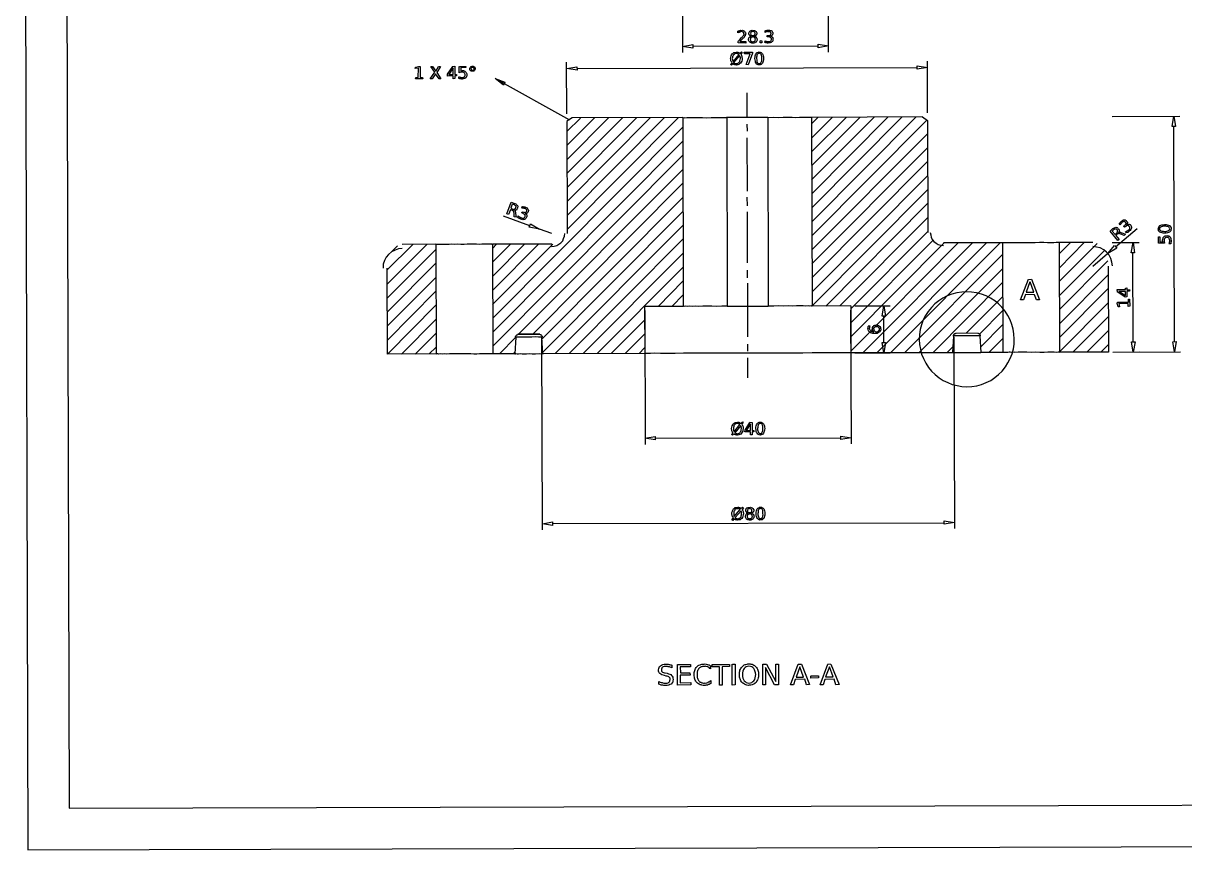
# Model space of a CAD drawing. Header units: millimetres. Extents: x -1 to 561, y -1 to 421.
# Drawn here: x -0.6 to 281.3, y -0.8 to 199.8 of the extents above; entities that cross this region are included whole.
import ezdxf

# ---------------------------------------------------------------- set-up
doc = ezdxf.new("R2010")
doc.units = ezdxf.units.MM

msp = doc.modelspace()

# ---------------------------------------------------------------- linework, layer by layer
for points in [[(0.59, -0.8), (560.56, 0.75), (559.4, 420.78), (-0.55, 419.26)], [(10.56, 9.27), (550.54, 10.73), (549.41, 410.71), (9.43, 409.22)], [(161.93, 193.75), (159.41, 194.14), (161.93, 194.59)], [(192.28, 194.7), (194.81, 194.28), (192.3, 193.82)], [(133.82, 188.42), (131.3, 188.76), (133.79, 189.2)], [(216.29, 189.47), (218.83, 189.01), (216.29, 188.64)], [(115.93, 184.74), (113.92, 186.35), (116.31, 185.45)], [(278.18, 174.72), (278.56, 177.21), (279.04, 174.69)], [(122.48, 151.07), (124.73, 149.83), (122.18, 150.27)], [(268.27, 144.08), (268.7, 146.58), (269.08, 144.09)], [(264.75, 145.2), (262.55, 143.86), (264.2, 145.83)], [(239.86, 123.1), (239.82, 124.36), (239.61, 125.5), (239.28, 126.65), (238.89, 127.82), (238.3, 128.86), (237.68, 129.87), (236.88, 130.85), (236.04, 131.68), (235.13, 132.39), (234.09, 133.05), (233.04, 133.62), (231.92, 134.03), (230.74, 134.35), (229.53, 134.54), (228.32, 134.58), (227.14, 134.54), (225.94, 134.34), (224.77, 134.05), (223.63, 133.62), (222.59, 133.07), (221.58, 132.38), (220.65, 131.64), (219.79, 130.76), (219.03, 129.81), (218.36, 128.81), (217.82, 127.77), (217.39, 126.59), (217.07, 125.44), (216.88, 124.26), (216.84, 123.06), (216.92, 121.82), (217.12, 120.68), (217.4, 119.49), (217.85, 118.4), (218.41, 117.32), (219.09, 116.26), (219.81, 115.34), (220.7, 114.49), (221.64, 113.76), (222.61, 113.1), (223.74, 112.56), (224.8, 112.12), (226.02, 111.84), (227.19, 111.6), (228.41, 111.56), (229.6, 111.61), (230.83, 111.79), (231.97, 112.14), (233.07, 112.6), (234.19, 113.11), (235.18, 113.78), (236.1, 114.53), (236.96, 115.37), (237.72, 116.37), (238.34, 117.38), (238.92, 118.45), (239.37, 119.56), (239.66, 120.74), (239.83, 121.92), (239.9, 123.14)], [(207.81, 128.68), (208.21, 131.2), (208.63, 128.69)], [(208.64, 122.32), (208.23, 119.81), (207.85, 122.33)], [(269.18, 122.47), (268.74, 119.94), (268.34, 122.49)], [(279.16, 122.51), (278.74, 120.03), (278.36, 122.48)], [(152.8, 98.64), (150.29, 99.07), (152.79, 99.48)], [(197.79, 99.6), (200.3, 99.16), (197.79, 98.76)], [(222.88, 79.01), (225.37, 78.6), (222.87, 78.19)], [(127.87, 77.9), (125.39, 78.31), (127.88, 78.74)]]:
    msp.add_lwpolyline(points, close=True)
for points in [[(159.16, 293.2), (159.39, 192.68)], [(194.54, 293.29), (194.77, 192.75)], [(173.33, 195.37), (174.77, 195.33), (174.73, 194.97), (172.87, 194.98), (172.87, 195.35), (172.96, 195.49), (173.13, 195.64), (173.3, 195.78), (173.44, 195.99), (173.66, 196.2), (173.79, 196.29), (173.88, 196.46), (173.99, 196.49), (174.03, 196.62), (174.14, 196.71), (174.16, 196.78), (174.26, 196.85), (174.29, 196.94), (174.33, 197), (174.33, 197.09), (174.29, 197.18), (174.27, 197.26), (174.28, 197.41), (174.21, 197.5), (174.13, 197.59), (174.03, 197.61), (173.95, 197.69), (173.84, 197.74), (173.71, 197.74), (173.58, 197.74), (173.48, 197.67), (173.43, 197.69), (173.27, 197.63), (173.21, 197.64), (173.11, 197.56), (172.96, 197.53), (172.83, 197.44), (172.83, 197.88), (172.99, 197.92), (173.06, 197.95), (173.19, 197.96), (173.34, 197.98), (173.4, 198.04), (173.49, 198.06), (173.64, 198.03), (173.72, 198.04), (173.95, 198.07), (174.14, 198.01), (174.29, 197.96), (174.43, 197.84), (174.54, 197.69), (174.64, 197.53), (174.72, 197.4), (174.7, 197.22), (174.71, 197.09), (174.69, 197.02), (174.68, 196.96), (174.62, 196.87), (174.64, 196.76), (174.55, 196.68), (174.45, 196.58), (174.43, 196.49), (174.36, 196.4), (174.32, 196.36), (174.24, 196.26), (174.09, 196.13), (173.96, 195.98), (173.78, 195.81), (173.56, 195.56), (173.31, 195.33)], [(176.04, 196.61), (175.94, 196.67), (175.79, 196.7), (175.7, 196.8), (175.66, 196.88), (175.55, 196.95), (175.57, 197.06), (175.49, 197.14), (175.52, 197.29), (175.49, 197.44), (175.58, 197.6), (175.64, 197.72), (175.76, 197.84), (175.88, 197.94), (176.04, 198.02), (176.26, 198.09), (176.44, 198.03), (176.7, 198.03), (176.84, 198.01), (177, 197.95), (177.12, 197.88), (177.26, 197.77), (177.35, 197.58), (177.42, 197.47), (177.44, 197.32), (177.41, 197.2), (177.38, 197.06), (177.34, 196.96), (177.26, 196.86), (177.22, 196.77), (177.1, 196.71), (176.96, 196.69), (176.84, 196.62), (177, 196.57), (177.16, 196.49), (177.26, 196.44), (177.3, 196.31), (177.36, 196.26), (177.46, 196.11), (177.46, 196.01), (177.47, 195.86), (177.47, 195.64), (177.43, 195.5), (177.34, 195.33), (177.23, 195.18), (177.06, 195.1), (176.93, 195.04), (176.72, 194.97), (176.44, 194.95), (176.24, 194.97), (176.04, 195.03), (175.87, 195.1), (175.73, 195.18), (175.58, 195.34), (175.48, 195.47), (175.42, 195.65), (175.43, 195.83), (175.43, 196.01), (175.49, 196.15), (175.51, 196.24), (175.58, 196.32), (175.72, 196.45), (175.81, 196.53), (175.9, 196.58), (176.03, 196.61)], [(175.93, 197.23), (175.88, 197.17), (175.97, 197.01), (175.99, 196.93), (176.06, 196.87), (176.15, 196.8), (176.24, 196.78), (176.34, 196.74), (176.48, 196.77), (176.58, 196.76), (176.7, 196.76), (176.75, 196.83), (176.89, 196.92), (176.96, 196.96), (176.95, 197.02), (177.02, 197.15), (177.03, 197.26), (176.99, 197.38), (176.97, 197.49), (176.93, 197.56), (176.86, 197.6), (176.76, 197.69), (176.68, 197.73), (176.61, 197.75), (176.48, 197.73), (176.32, 197.75), (176.21, 197.71), (176.12, 197.65), (176.01, 197.61), (175.99, 197.51), (175.95, 197.49), (175.93, 197.35), (175.91, 197.28)], [(180.74, 196.62), (180.9, 196.61), (181.01, 196.56), (181.13, 196.44), (181.18, 196.42), (181.29, 196.29), (181.33, 196.14), (181.37, 196.06), (181.33, 195.87), (181.33, 195.69), (181.32, 195.52), (181.22, 195.32), (181.08, 195.23), (180.9, 195.09), (180.69, 195.02), (180.48, 195.01), (180.18, 194.95), (180.08, 194.97), (180.01, 194.96), (179.89, 195.02), (179.83, 195.01), (179.74, 195.02), (179.61, 195.02), (179.47, 195.1), (179.4, 195.1), (179.42, 195.54), (179.51, 195.43), (179.57, 195.45), (179.67, 195.38), (179.78, 195.37), (179.89, 195.32), (179.95, 195.3), (180.07, 195.3), (180.18, 195.33), (180.39, 195.3), (180.53, 195.36), (180.64, 195.36), (180.77, 195.43), (180.84, 195.54), (180.91, 195.67), (180.96, 195.73), (180.96, 195.92), (180.97, 196.03), (180.92, 196.16), (180.89, 196.26), (180.77, 196.28), (180.67, 196.37), (180.57, 196.4), (180.39, 196.44), (180.25, 196.45), (179.92, 196.46), (179.93, 196.8), (180.25, 196.8), (180.42, 196.77), (180.56, 196.8), (180.65, 196.84), (180.75, 196.88), (180.78, 196.98), (180.82, 197.07), (180.85, 197.18), (180.9, 197.26), (180.9, 197.35), (180.82, 197.44), (180.8, 197.55), (180.76, 197.59), (180.65, 197.67), (180.55, 197.74), (180.39, 197.72), (180.24, 197.71), (180.2, 197.75), (180.08, 197.73), (180.02, 197.69), (179.9, 197.73), (179.81, 197.68), (179.67, 197.68), (179.58, 197.65), (179.49, 197.56), (179.49, 197.93), (179.59, 197.97), (179.68, 198.01), (179.78, 198.01), (179.92, 198.07), (180.01, 198.08), (180.12, 198.05), (180.22, 198.08), (180.28, 198.06), (180.53, 198.08), (180.69, 198), (180.88, 197.98), (181.03, 197.89), (181.12, 197.75), (181.19, 197.59), (181.31, 197.49), (181.28, 197.3), (181.31, 197.18), (181.25, 197.05), (181.19, 196.99), (181.14, 196.91), (181.05, 196.8), (180.97, 196.75), (180.88, 196.67), (180.74, 196.65)], [(176.43, 196.42), (176.34, 196.46), (176.18, 196.39), (176.08, 196.33), (176, 196.31), (175.93, 196.2), (175.9, 196.13), (175.86, 196.01), (175.82, 195.86), (175.86, 195.73), (175.87, 195.64), (175.91, 195.52), (176, 195.44), (176.13, 195.34), (176.2, 195.32), (176.32, 195.27), (176.47, 195.28), (176.58, 195.32), (176.7, 195.29), (176.81, 195.35), (176.92, 195.43), (177, 195.52), (177.04, 195.63), (177.06, 195.74), (177.12, 195.89), (177.04, 196.02), (177.06, 196.07), (177.01, 196.21), (176.89, 196.27), (176.83, 196.38), (176.75, 196.4), (176.59, 196.45), (176.45, 196.41)], [(178.22, 195.55), (178.65, 195.51), (178.65, 195.03), (178.2, 194.99), (178.24, 195.54)], [(161.89, 194.19), (192.27, 194.29)], [(171.42, 190.13), (171.36, 190.26), (171.26, 190.37), (171.2, 190.51), (171.13, 190.61), (171.12, 190.76), (171.09, 190.88), (171.1, 191.02), (171.07, 191.2), (171.13, 191.54), (171.17, 191.86), (171.29, 192.07), (171.44, 192.32), (171.66, 192.52), (171.87, 192.64), (172.13, 192.7), (172.45, 192.76), (172.56, 192.74), (172.74, 192.72), (172.81, 192.73), (172.93, 192.68), (173.07, 192.64), (173.18, 192.56), (173.24, 192.55), (173.31, 192.45), (173.67, 192.83), (173.84, 192.69), (173.51, 192.24), (173.64, 192.15), (173.7, 192.04), (173.74, 191.9), (173.81, 191.8), (173.78, 191.65), (173.81, 191.53), (173.88, 191.33), (173.89, 191.18), (173.83, 190.86), (173.75, 190.54), (173.62, 190.29), (173.45, 190.07), (173.26, 189.9), (173.07, 189.78), (172.8, 189.66), (172.49, 189.63), (172.35, 189.68), (172.24, 189.67), (172.07, 189.66), (171.98, 189.75), (171.88, 189.76), (171.77, 189.8), (171.68, 189.89), (171.58, 189.93), (171.28, 189.56), (171.05, 189.75), (171.43, 190.13)], [(173.12, 192.15), (173.07, 192.21), (172.97, 192.26), (172.86, 192.34), (172.82, 192.38), (172.76, 192.37), (172.63, 192.43), (172.59, 192.41), (172.46, 192.45), (172.27, 192.39), (172.07, 192.33), (171.9, 192.21), (171.75, 192.09), (171.66, 191.89), (171.56, 191.71), (171.51, 191.47), (171.48, 191.22), (171.51, 191.05), (171.55, 190.97), (171.52, 190.89), (171.56, 190.77), (171.57, 190.66), (171.59, 190.62), (171.66, 190.51), (171.66, 190.43), (173.12, 192.16)], [(173.23, 191.92), (171.8, 190.21), (171.87, 190.15), (171.94, 190.15), (172.02, 190.07), (172.09, 190.04), (172.2, 189.99), (172.26, 190.02), (172.39, 189.97), (172.49, 189.98), (172.71, 190.02), (172.85, 190.08), (173.01, 190.18), (173.14, 190.33), (173.3, 190.47), (173.34, 190.71), (173.39, 190.91), (173.45, 191.24), (173.45, 191.29), (173.43, 191.42), (173.38, 191.5), (173.37, 191.59), (173.37, 191.72), (173.34, 191.79), (173.31, 191.89), (173.24, 191.96)], [(174.39, 192.74), (176.34, 192.73), (176.36, 192.51), (175.29, 189.7), (174.88, 189.72), (175.84, 192.35), (174.44, 192.34), (174.39, 192.73)], [(178.03, 192.79), (178.22, 192.77), (178.48, 192.69), (178.63, 192.53), (178.79, 192.37), (178.92, 192.16), (178.95, 191.89), (179.07, 191.59), (179.03, 191.24), (179.06, 190.85), (178.99, 190.58), (178.91, 190.29), (178.77, 190.06), (178.64, 189.92), (178.44, 189.78), (178.23, 189.7), (178.02, 189.67), (177.79, 189.69), (177.57, 189.73), (177.38, 189.87), (177.25, 190.08), (177.13, 190.3), (177.07, 190.57), (177.01, 190.88), (176.97, 191.18), (177, 191.58), (177.02, 191.86), (177.14, 192.12), (177.26, 192.34), (177.35, 192.55), (177.53, 192.64), (177.8, 192.75), (177.99, 192.8)], [(178.01, 192.47), (177.86, 192.46), (177.77, 192.4), (177.61, 192.25), (177.51, 192.13), (177.44, 191.99), (177.41, 191.78), (177.38, 191.51), (177.38, 191.23), (177.41, 190.91), (177.43, 190.65), (177.46, 190.49), (177.54, 190.28), (177.66, 190.12), (177.71, 190.06), (177.89, 189.98), (178.01, 189.96), (178.15, 189.97), (178.3, 190.03), (178.37, 190.15), (178.47, 190.31), (178.58, 190.46), (178.63, 190.65), (178.64, 190.96), (178.61, 191.19), (178.66, 191.53), (178.61, 191.73), (178.53, 191.96), (178.52, 192.12), (178.38, 192.27), (178.3, 192.36), (178.14, 192.45), (178.04, 192.47)], [(94.68, 186.61), (95.29, 186.6), (95.31, 188.89), (94.56, 188.78), (94.59, 189.09), (95.32, 189.27), (95.72, 189.25), (95.72, 186.62), (96.35, 186.61), (96.37, 186.29), (94.64, 186.27), (94.68, 186.63)], [(98.31, 189.3), (98.78, 189.24), (99.51, 188.16), (100.21, 189.25), (100.69, 189.26), (99.76, 187.82), (100.76, 186.28), (100.33, 186.25), (99.44, 187.52), (98.65, 186.26), (98.16, 186.27), (99.28, 187.88), (98.34, 189.3)], [(103.61, 189.26), (104.14, 189.32), (104.16, 187.33), (104.55, 187.35), (104.56, 187.02), (104.15, 186.99), (104.15, 186.32), (103.76, 186.26), (103.78, 187), (102.39, 186.96), (102.39, 187.4), (103.66, 189.28)], [(103.76, 188.92), (102.72, 187.31), (103.78, 187.3), (103.77, 188.91)], [(105.26, 189.27), (106.84, 189.28), (106.84, 188.99), (105.59, 188.94), (105.62, 188.22), (105.69, 188.26), (105.72, 188.23), (105.74, 188.25), (105.82, 188.29), (105.84, 188.24), (105.86, 188.26), (105.94, 188.26), (106, 188.31), (106.24, 188.27), (106.42, 188.2), (106.6, 188.16), (106.75, 188), (106.88, 187.83), (106.96, 187.69), (107.07, 187.49), (107.04, 187.25), (107.05, 187.04), (107.02, 186.85), (106.87, 186.64), (106.79, 186.49), (106.61, 186.38), (106.38, 186.34), (106.17, 186.29), (105.91, 186.2), (105.84, 186.22), (105.76, 186.24), (105.66, 186.26), (105.52, 186.25), (105.43, 186.27), (105.37, 186.29), (105.24, 186.33), (105.09, 186.37), (105.11, 186.78), (105.25, 186.74), (105.34, 186.66), (105.42, 186.67), (105.53, 186.65), (105.61, 186.62), (105.73, 186.62), (105.8, 186.59), (105.89, 186.58), (106.06, 186.59), (106.22, 186.63), (106.34, 186.7), (106.44, 186.78), (106.58, 186.83), (106.59, 186.96), (106.66, 187.12), (106.66, 187.24), (106.65, 187.43), (106.6, 187.51), (106.53, 187.68), (106.45, 187.78), (106.33, 187.84), (106.19, 187.87), (106.06, 187.91), (105.94, 187.91), (105.83, 187.94), (105.77, 187.95), (105.66, 187.92), (105.61, 187.91), (105.5, 187.89), (105.39, 187.83), (105.33, 187.82), (105.25, 187.77), (105.24, 189.28)], [(108.45, 189.34), (108.52, 189.35), (108.59, 189.31), (108.63, 189.32), (108.69, 189.31), (108.75, 189.29), (108.82, 189.22), (108.83, 189.18), (108.91, 189.19), (108.97, 189.13), (108.99, 189.1), (109, 189.03), (109.03, 188.94), (109.09, 188.88), (109.08, 188.86), (109.09, 188.76), (109.07, 188.7), (109.06, 188.6), (109.05, 188.44), (108.96, 188.34), (108.89, 188.27), (108.8, 188.16), (108.72, 188.15), (108.6, 188.12), (108.48, 188.11), (108.3, 188.11), (108.22, 188.13), (108.08, 188.2), (107.98, 188.23), (107.9, 188.33), (107.83, 188.46), (107.82, 188.6), (107.83, 188.73), (107.82, 188.87), (107.84, 188.96), (107.93, 189.08), (108, 189.2), (108.07, 189.25), (108.21, 189.31), (108.35, 189.35), (108.46, 189.39)], [(108.44, 189.06), (108.39, 189.06), (108.31, 189.1), (108.25, 189.04), (108.18, 189.01), (108.15, 188.89), (108.1, 188.89), (108.05, 188.79), (108.09, 188.74), (108.09, 188.67), (108.09, 188.54), (108.15, 188.49), (108.19, 188.43), (108.23, 188.37), (108.32, 188.36), (108.39, 188.36), (108.42, 188.31), (108.52, 188.32), (108.6, 188.39), (108.69, 188.39), (108.69, 188.42), (108.78, 188.48), (108.81, 188.59), (108.81, 188.64), (108.82, 188.71), (108.84, 188.82), (108.78, 188.89), (108.78, 188.93), (108.7, 188.99), (108.7, 189.03), (108.57, 189.03), (108.56, 189.07), (108.44, 189.11)], [(131.35, 177.81), (131.29, 190.29)], [(133.8, 188.82), (216.28, 189.02)], [(218.82, 178.05), (218.82, 190.53)], [(113.96, 186.32), (131.95, 176.37)], [(175.12, 177), (175.09, 182.89)], [(132.62, 176.83), (131.32, 175.97)], [(131.33, 170.11), (138.05, 176.84)], [(131.33, 175.94), (131.44, 148.71)], [(131.35, 173.47), (134.67, 176.77)], [(131.36, 163.28), (144.82, 176.84)], [(131.38, 166.72), (141.44, 176.84)], [(131.38, 149.7), (158.37, 176.83)], [(131.39, 153.1), (155.02, 176.87)], [(131.4, 156.52), (151.6, 176.86)], [(131.41, 159.93), (148.2, 176.85)], [(159.45, 176.87), (132.61, 176.79)], [(159.46, 176.84), (159.59, 131.03)], [(159.47, 176.87), (159.56, 176.84), (159.71, 176.86), (159.99, 176.84), (160.46, 176.87), (161, 176.87), (161.62, 176.89), (162.38, 176.9), (163.27, 176.88), (164.21, 176.89), (165.26, 176.85), (166.38, 176.9), (167.57, 176.89), (168.82, 176.86), (170.12, 176.91)], [(180.1, 176.9), (170.06, 176.91)], [(170.11, 176.9), (170.25, 131.1)], [(175.13, 173.55), (175.07, 175.3)], [(180.1, 176.91), (181.4, 176.94), (182.65, 176.92), (183.83, 176.96), (184.95, 176.96), (185.96, 176.94), (186.93, 176.93), (187.8, 176.94), (188.58, 176.96), (189.22, 176.97), (189.77, 176.95), (190.13, 176.94), (190.49, 176.99), (190.64, 176.95), (190.7, 176.96)], [(180.11, 176.89), (180.19, 131.12)], [(190.69, 176.93), (190.85, 131.17)], [(190.71, 175.32), (192.31, 176.94)], [(190.72, 165.16), (202.51, 176.98)], [(190.72, 168.56), (199.15, 176.98)], [(190.73, 161.75), (205.9, 176.99)], [(217.61, 177.05), (190.74, 176.92)], [(190.76, 171.96), (195.75, 176.99)], [(190.77, 148.2), (218.7, 176.24)], [(190.79, 155), (212.69, 177.02)], [(190.79, 158.38), (209.31, 177.02)], [(190.8, 151.57), (216.07, 177.04)], [(217.6, 177.02), (218.84, 176.16)], [(218.87, 176.16), (218.91, 148.95)], [(263.62, 177.16), (280.07, 177.23)], [(113.38, 128.2), (159.51, 174.54)], [(175.13, 158.99), (175.08, 171.98)], [(190.8, 144.8), (218.86, 172.96)], [(278.73, 122.48), (278.6, 174.66)], [(113.36, 124.77), (159.48, 171.18)], [(190.8, 141.37), (218.88, 169.6)], [(113.38, 121.41), (159.49, 167.76)], [(119.64, 124.28), (159.52, 164.35)], [(190.8, 137.98), (218.84, 166.19)], [(123.09, 124.31), (159.49, 160.97)], [(190.85, 134.58), (218.88, 162.8)], [(190.82, 131.19), (218.89, 159.43)], [(118.64, 154.37), (118.72, 154.3), (118.71, 154.21), (118.79, 154.18), (118.8, 154.05), (118.86, 153.94), (118.84, 153.87), (118.86, 153.77), (118.88, 153.61), (119.05, 152.68), (118.58, 152.82), (118.52, 153.74), (118.47, 153.86), (118.44, 154.02), (118.4, 154.07), (118.39, 154.21), (118.31, 154.26), (118.21, 154.33), (118.16, 154.36), (118.01, 154.4), (117.64, 154.52), (117.19, 153.36), (116.8, 153.52), (117.85, 156.32), (118.73, 156), (118.94, 155.92), (119.09, 155.77), (119.22, 155.66), (119.37, 155.52), (119.45, 155.4), (119.42, 155.25), (119.39, 155.03), (119.38, 154.88), (119.3, 154.74), (119.23, 154.63), (119.21, 154.54), (119.08, 154.42), (118.98, 154.42), (118.85, 154.34), (118.74, 154.31), (118.64, 154.37)], [(118.08, 155.86), (117.76, 154.86), (118.24, 154.68), (118.33, 154.68), (118.47, 154.6), (118.61, 154.63), (118.66, 154.65), (118.8, 154.69), (118.82, 154.78), (118.92, 154.9), (118.99, 155.01), (118.99, 155.1), (119.02, 155.21), (119.01, 155.31), (118.94, 155.42), (118.87, 155.48), (118.8, 155.57), (118.72, 155.61), (118.62, 155.68), (118.11, 155.85)], [(121.22, 153.6), (121.36, 153.55), (121.44, 153.42), (121.56, 153.37), (121.6, 153.25), (121.59, 153.12), (121.64, 152.97), (121.62, 152.82), (121.54, 152.73), (121.5, 152.52), (121.4, 152.38), (121.25, 152.25), (121.08, 152.16), (120.89, 152.12), (120.66, 152.08), (120.4, 152.14), (120.18, 152.25), (120.06, 152.27), (120.01, 152.28), (119.86, 152.37), (119.79, 152.38), (119.75, 152.45), (119.6, 152.49), (119.54, 152.54), (119.46, 152.65), (119.56, 153.01), (119.64, 152.97), (119.7, 152.88), (119.78, 152.83), (119.85, 152.76), (119.98, 152.67), (120.09, 152.63), (120.17, 152.62), (120.3, 152.53), (120.41, 152.5), (120.61, 152.45), (120.71, 152.45), (120.84, 152.5), (120.97, 152.52), (121.06, 152.63), (121.13, 152.69), (121.2, 152.84), (121.21, 152.93), (121.22, 153.08), (121.24, 153.17), (121.19, 153.3), (121.08, 153.38), (120.97, 153.45), (120.84, 153.55), (120.74, 153.59), (120.42, 153.73), (120.5, 154.02), (120.86, 153.91), (120.98, 153.9), (121.13, 153.86), (121.21, 153.86), (121.33, 153.87), (121.44, 153.93), (121.48, 153.99), (121.58, 154.07), (121.63, 154.13), (121.64, 154.27), (121.65, 154.38), (121.6, 154.46), (121.54, 154.55), (121.47, 154.59), (121.39, 154.7), (121.31, 154.75), (121.15, 154.81), (121.07, 154.83), (120.97, 154.84), (120.91, 154.91), (120.82, 154.9), (120.69, 154.92), (120.61, 154.94), (120.5, 154.96), (120.41, 154.93), (120.5, 155.28), (120.63, 155.24), (120.7, 155.28), (120.81, 155.25), (120.97, 155.25), (121.03, 155.21), (121.13, 155.21), (121.23, 155.13), (121.31, 155.14), (121.49, 155.05), (121.68, 154.94), (121.81, 154.79), (121.9, 154.67), (121.97, 154.5), (122.01, 154.41), (122.05, 154.23), (121.99, 154.05), (121.96, 153.97), (121.86, 153.83), (121.8, 153.77), (121.74, 153.68), (121.64, 153.66), (121.52, 153.61), (121.37, 153.63), (121.25, 153.62)], [(125.32, 123.2), (159.52, 157.58)], [(175.15, 155.46), (175.11, 157.56)], [(194.18, 131.14), (218.87, 156.04)], [(122.37, 150.62), (115.96, 152.98)], [(125.51, 119.96), (159.52, 154.17)], [(175.18, 141.6), (175.16, 154.04)], [(197.54, 131.17), (218.92, 152.6)], [(127.68, 148.75), (124.73, 149.82)], [(128.49, 119.61), (159.54, 150.77)], [(265.2, 149.01), (265.31, 149.06), (265.35, 149.06), (265.47, 149.08), (265.51, 149.06), (265.66, 149.04), (265.74, 148.97), (265.83, 148.94), (265.96, 148.93), (266.84, 148.57), (266.52, 148.24), (265.74, 148.59), (265.52, 148.66), (265.42, 148.73), (265.3, 148.75), (265.2, 148.71), (265.16, 148.7), (265.02, 148.68), (264.96, 148.64), (264.85, 148.55), (264.56, 148.3), (265.34, 147.31), (265.05, 147.05), (263.13, 149.3), (263.79, 149.95), (263.97, 150.06), (264.18, 150.16), (264.37, 150.21), (264.56, 150.25), (264.68, 150.21), (264.84, 150.17), (264.98, 150.04), (265.13, 149.89), (265.25, 149.83), (265.29, 149.72), (265.33, 149.62), (265.32, 149.47), (265.36, 149.36), (265.3, 149.25), (265.28, 149.16), (265.22, 149.02)], [(263.66, 149.31), (264.34, 148.53), (264.69, 148.83), (264.83, 148.96), (264.91, 149.02), (264.9, 149.13), (264.95, 149.25), (264.93, 149.36), (264.96, 149.46), (264.91, 149.53), (264.85, 149.66), (264.73, 149.69), (264.62, 149.77), (264.52, 149.84), (264.47, 149.82), (264.33, 149.86), (264.21, 149.82), (264.14, 149.74), (264.05, 149.68), (263.65, 149.34)], [(264.48, 145.53), (269.67, 149.92)], [(267.11, 150.93), (267.27, 150.99), (267.4, 151.05), (267.52, 151.02), (267.65, 151), (267.79, 151.02), (267.91, 150.92), (267.99, 150.89), (268.13, 150.75), (268.22, 150.56), (268.32, 150.38), (268.29, 150.25), (268.3, 150.02), (268.25, 149.87), (268.14, 149.69), (268, 149.49), (267.8, 149.32), (267.71, 149.22), (267.63, 149.2), (267.6, 149.14), (267.51, 149.05), (267.41, 148.99), (267.31, 149), (267.18, 148.95), (267.08, 148.91), (266.87, 149.2), (266.93, 149.22), (267.04, 149.26), (267.15, 149.3), (267.19, 149.33), (267.31, 149.38), (267.4, 149.44), (267.5, 149.51), (267.54, 149.55), (267.72, 149.66), (267.82, 149.79), (267.91, 149.89), (267.94, 150.02), (267.95, 150.15), (267.91, 150.3), (267.87, 150.39), (267.81, 150.47), (267.7, 150.56), (267.63, 150.66), (267.52, 150.68), (267.4, 150.7), (267.23, 150.67), (267.14, 150.64), (267, 150.57), (266.92, 150.47), (266.59, 150.28), (266.38, 150.5), (266.68, 150.72), (266.79, 150.82), (266.87, 150.95), (266.91, 151.03), (267, 151.1), (267, 151.25), (266.93, 151.31), (266.9, 151.4), (266.88, 151.52), (266.76, 151.61), (266.7, 151.6), (266.6, 151.69), (266.48, 151.66), (266.42, 151.64), (266.31, 151.58), (266.21, 151.55), (266.05, 151.46), (265.97, 151.38), (265.96, 151.33), (265.89, 151.26), (265.81, 151.19), (265.78, 151.15), (265.67, 151.01), (265.65, 150.92), (265.58, 150.81), (265.36, 151.14), (265.41, 151.2), (265.49, 151.32), (265.56, 151.39), (265.62, 151.45), (265.65, 151.53), (265.74, 151.61), (265.81, 151.68), (265.9, 151.7), (266.05, 151.83), (266.21, 151.98), (266.38, 152.05), (266.57, 152.05), (266.77, 152.07), (266.9, 151.96), (267.02, 151.91), (267.15, 151.77), (267.19, 151.69), (267.28, 151.57), (267.33, 151.47), (267.34, 151.36), (267.3, 151.25), (267.29, 151.13), (267.22, 151.07), (267.18, 150.92)], [(274.84, 149.89), (274.85, 150.12), (274.94, 150.29), (275.03, 150.5), (275.2, 150.66), (275.42, 150.78), (275.69, 150.83), (276.02, 150.87), (276.36, 150.92), (276.72, 150.92), (277.01, 150.87), (277.27, 150.77), (277.51, 150.67), (277.73, 150.47), (277.85, 150.36), (277.92, 150.13), (277.93, 149.9), (277.9, 149.63), (277.85, 149.41), (277.69, 149.22), (277.52, 149.09), (277.34, 148.97), (277.06, 148.9), (276.75, 148.86), (276.36, 148.83), (276.03, 148.85), (275.73, 148.88), (275.42, 149), (275.23, 149.11), (275.06, 149.22), (274.9, 149.42), (274.86, 149.63), (274.8, 149.85)], [(275.11, 149.9), (275.14, 149.76), (275.23, 149.57), (275.32, 149.52), (275.44, 149.37), (275.65, 149.34), (275.83, 149.32), (276.07, 149.28), (276.38, 149.23), (276.68, 149.24), (276.92, 149.32), (277.11, 149.36), (277.27, 149.44), (277.41, 149.49), (277.54, 149.6), (277.56, 149.74), (277.6, 149.88), (277.58, 150.04), (277.5, 150.14), (277.4, 150.28), (277.31, 150.33), (277.1, 150.45), (276.92, 150.46), (276.67, 150.52), (276.38, 150.52), (276.05, 150.53), (275.83, 150.48), (275.63, 150.4), (275.44, 150.35), (275.29, 150.24), (275.19, 150.18), (275.15, 150.03), (275.15, 149.88)], [(127.65, 145.58), (128.26, 145.67), (128.91, 145.8), (129.42, 146.15), (129.91, 146.5), (130.33, 146.97), (130.55, 147.53), (130.75, 148.11), (130.84, 148.77)], [(131.93, 119.59), (159.58, 147.43)], [(200.21, 130.44), (218.89, 149.24)], [(200.26, 127.03), (220.17, 147.09)], [(219.49, 149.02), (219.61, 148.4), (219.75, 147.76), (220.05, 147.22), (220.41, 146.79), (220.9, 146.38), (221.44, 146.05), (222.05, 145.9), (222.68, 145.83)], [(250.83, 146.51), (250.74, 146.54), (250.49, 146.53), (250.06, 146.53), (249.48, 146.48), (248.81, 146.5), (247.98, 146.48), (247.04, 146.53), (246.03, 146.54), (244.98, 146.5), (243.91, 146.51), (242.85, 146.48), (241.79, 146.5), (240.78, 146.49), (239.91, 146.49)], [(250.78, 146.55), (250.85, 119.94)], [(258.92, 146.58), (250.8, 146.55)], [(250.83, 140.45), (256.84, 146.55)], [(263.65, 146.56), (270.16, 146.57)], [(274.91, 146.39), (274.85, 147.95), (275.21, 147.97), (275.24, 146.75), (275.94, 146.78), (275.97, 146.81), (275.93, 146.87), (275.9, 146.92), (275.91, 146.92), (275.88, 147), (275.87, 147.05), (275.86, 147.11), (275.88, 147.13), (275.9, 147.36), (275.97, 147.59), (276.05, 147.77), (276.14, 147.94), (276.31, 148.07), (276.47, 148.16), (276.71, 148.18), (276.91, 148.24), (277.17, 148.21), (277.37, 148.16), (277.48, 148.08), (277.68, 147.9), (277.78, 147.75), (277.89, 147.54), (277.88, 147.31), (277.92, 147.04), (277.95, 146.99), (277.92, 146.87), (277.93, 146.76), (277.87, 146.66), (277.88, 146.57), (277.89, 146.47), (277.83, 146.36), (277.84, 146.24), (277.4, 146.26), (277.44, 146.34), (277.51, 146.48), (277.52, 146.55), (277.55, 146.61), (277.55, 146.75), (277.59, 146.84), (277.59, 146.92), (277.6, 147.07), (277.57, 147.2), (277.55, 147.35), (277.46, 147.48), (277.39, 147.63), (277.27, 147.7), (277.22, 147.77), (277.07, 147.8), (276.89, 147.78), (276.74, 147.82), (276.64, 147.72), (276.48, 147.7), (276.39, 147.61), (276.33, 147.47), (276.28, 147.33), (276.22, 147.25), (276.22, 147.03), (276.25, 146.94), (276.22, 146.87), (276.22, 146.82), (276.26, 146.75), (276.27, 146.62), (276.33, 146.57), (276.35, 146.51), (276.35, 146.43), (274.87, 146.4)], [(91.4, 145.1), (90.49, 145.03), (89.65, 144.73), (88.8, 144.31), (88.09, 143.68), (87.49, 142.98), (87.1, 142.2), (86.77, 141.29), (86.75, 140.36)], [(87.68, 139.83), (93.96, 146.08)], [(87.69, 136.39), (97.34, 146.09)], [(87.72, 133.05), (99.57, 144.9)], [(88.67, 144.17), (90.25, 145.75)], [(99.57, 146.13), (91.4, 146.09)], [(106.42, 146.1), (105.65, 146.09), (104.92, 146.13), (104.16, 146.09), (103.44, 146.14), (102.75, 146.08), (102.14, 146.09), (101.57, 146.09), (101.05, 146.07), (100.58, 146.11), (100.26, 146.11), (99.97, 146.11), (99.75, 146.1), (99.56, 146.09), (99.54, 146.08)], [(99.56, 146.11), (99.64, 119.52)], [(113.32, 146.14), (113.25, 146.11), (113.15, 146.15), (112.94, 146.16), (112.6, 146.14), (112.26, 146.13), (111.79, 146.14), (111.32, 146.13), (110.74, 146.14), (110.06, 146.11), (109.4, 146.14), (108.66, 146.13), (107.94, 146.16), (107.17, 146.15), (106.4, 146.1)], [(113.27, 146.15), (113.36, 119.55)], [(127.68, 146.18), (113.3, 146.13)], [(113.3, 138.33), (121.08, 146.18)], [(113.31, 145.14), (114.27, 146.17)], [(113.31, 131.55), (127.9, 146.15)], [(113.32, 141.76), (117.69, 146.17)], [(113.36, 134.98), (124.46, 146.14)], [(135.29, 119.6), (159.53, 144)], [(200.23, 123.67), (222.9, 146.46)], [(200.28, 120.26), (226.28, 146.48)], [(203.15, 119.81), (229.72, 146.49)], [(206.57, 119.77), (233.09, 146.44)], [(209.96, 119.83), (236.47, 146.49)], [(237.05, 146.47), (222.69, 146.45)], [(237.04, 146.47), (237.11, 119.87)], [(239.9, 146.5), (239.5, 146.47), (239.16, 146.51), (238.85, 146.48), (238.56, 146.47), (238.3, 146.51), (238.03, 146.48), (237.77, 146.49), (237.62, 146.49), (237.4, 146.49), (237.29, 146.47), (237.18, 146.45), (237.13, 146.47), (237.06, 146.49), (237.05, 146.46)], [(250.79, 143.84), (253.48, 146.52)], [(250.8, 137.08), (259.97, 146.3)], [(250.82, 133.71), (261.76, 144.6)], [(263.68, 140.89), (263.59, 141.75), (263.32, 142.67), (262.89, 143.5), (262.3, 144.21), (261.58, 144.77), (260.73, 145.23), (259.84, 145.45), (258.91, 145.59)], [(258.94, 140.85), (262.54, 143.86)], [(268.75, 122.49), (268.65, 144.06)], [(87.71, 129.63), (99.54, 141.56)], [(213.35, 119.85), (237.06, 143.62)], [(250.86, 130.27), (262.58, 142.12)], [(87.69, 140.35), (87.78, 119.45)], [(87.75, 126.23), (99.61, 138.14)], [(138.69, 119.61), (159.58, 140.57)], [(175.18, 138.01), (175.16, 139.88)], [(216.75, 119.81), (237.09, 140.24)], [(250.88, 126.86), (262.71, 138.77)], [(262.66, 140.82), (262.77, 119.94)], [(153.48, 131.06), (159.57, 137.23)], [(175.26, 123.65), (175.22, 136.7)], [(220.18, 119.83), (237.06, 136.86)], [(243.34, 137.62), (244.08, 137.64), (246.02, 132.64), (245.29, 132.63), (244.81, 133.9), (242.58, 133.93), (242.13, 132.62), (241.43, 132.63), (243.32, 137.67)], [(243.7, 137.01), (242.77, 134.48), (244.62, 134.49), (243.71, 137)], [(250.88, 123.5), (262.68, 135.39)], [(264.92, 134.62), (264.88, 135.14), (266.84, 135.13), (266.86, 135.51), (267.22, 135.55), (267.23, 135.1), (267.92, 135.08), (267.88, 134.72), (267.21, 134.71), (267.23, 133.38), (266.83, 133.33), (264.89, 134.58)], [(87.78, 122.81), (99.58, 134.72)], [(156.86, 131.09), (159.55, 133.84)], [(228.29, 124.61), (237.1, 133.45)], [(267.54, 131.01), (267.54, 131.7), (265.28, 131.74), (265.42, 130.95), (265.06, 130.97), (264.89, 131.72), (264.9, 132.08), (267.58, 132.1), (267.57, 132.79), (267.88, 132.79), (267.89, 131.08), (267.55, 131.04)], [(265.25, 134.73), (266.85, 133.67), (266.86, 134.69), (265.23, 134.69)], [(87.92, 119.58), (99.58, 131.36)], [(150.21, 131.05), (150.26, 119.67)], [(159.57, 131.05), (150.22, 131.02)], [(150.25, 130.07), (150.31, 97.53)], [(170.21, 131.1), (168.95, 131.1), (167.71, 131.07), (166.51, 131.09), (165.37, 131.1), (164.31, 131.11), (163.37, 131.05), (162.51, 131.08), (161.78, 131.07), (161.1, 131.1), (160.57, 131.06), (160.12, 131.09), (159.84, 131.04), (159.66, 131.09), (159.59, 131.04)], [(170.2, 131.08), (180.21, 131.12)], [(190.84, 131.13), (190.75, 131.12), (190.6, 131.17), (190.27, 131.13), (189.87, 131.16), (189.35, 131.14), (188.64, 131.16), (187.92, 131.16), (187.08, 131.17), (186.11, 131.11), (185.08, 131.16), (183.97, 131.11), (182.78, 131.16), (181.54, 131.14), (180.24, 131.14)], [(200.24, 131.19), (190.82, 131.15)], [(200.19, 130.17), (200.3, 97.71)], [(200.25, 131.2), (200.23, 119.8)], [(201.19, 131.17), (209.74, 131.22)], [(231.33, 124.26), (237.09, 130.06)], [(250.93, 120.13), (262.72, 132)], [(91.19, 119.44), (99.62, 127.96)], [(142.06, 119.59), (150.25, 127.82)], [(208.23, 122.32), (208.2, 128.71)], [(254.07, 119.96), (262.74, 128.64)], [(94.57, 119.46), (99.62, 124.53)], [(119.45, 124.19), (119.35, 124.14), (119.23, 124.11), (119.14, 124.11), (119.05, 123.98), (118.97, 123.94), (118.86, 123.79), (118.83, 123.7), (118.83, 123.63)], [(119.42, 124.27), (124.77, 124.3)], [(124.79, 124.31), (124.05, 124.32), (123.35, 124.29), (122.74, 124.34), (122.16, 124.33), (121.69, 124.35), (121.24, 124.34), (120.76, 124.29), (120.44, 124.3), (120.11, 124.32), (119.9, 124.33), (119.68, 124.3), (119.59, 124.34), (119.46, 124.33), (119.45, 124.3)], [(125.41, 123.62), (125.41, 123.72), (125.34, 123.82), (125.27, 123.91), (125.17, 124.05), (125.08, 124.07), (124.99, 124.18), (124.91, 124.16), (124.75, 124.21)], [(145.51, 119.63), (150.22, 124.41)], [(204.47, 126.36), (204.89, 126.32), (204.83, 126.23), (204.8, 126.18), (204.8, 126.07), (204.79, 126.02), (204.77, 125.97), (204.74, 125.84), (204.74, 125.81), (204.69, 125.73), (204.73, 125.51), (204.82, 125.34), (204.9, 125.25), (204.98, 125.09), (205.13, 125.02), (205.36, 124.93), (205.58, 124.89), (205.83, 124.89), (205.72, 124.96), (205.68, 124.98), (205.57, 125.1), (205.57, 125.16), (205.47, 125.26), (205.47, 125.35), (205.42, 125.48), (205.47, 125.59), (205.48, 125.74), (205.51, 125.96), (205.6, 126.14), (205.75, 126.25), (205.84, 126.4), (206.07, 126.48), (206.27, 126.49), (206.5, 126.56), (206.68, 126.52), (206.91, 126.44), (207.05, 126.38), (207.21, 126.24), (207.35, 126.14), (207.41, 125.96), (207.47, 125.77), (207.48, 125.55), (207.48, 125.3), (207.38, 125.11), (207.25, 124.88), (207.11, 124.77), (206.86, 124.63), (206.59, 124.51), (206.28, 124.46), (205.95, 124.44), (205.6, 124.45), (205.29, 124.52), (205.01, 124.66), (204.77, 124.8), (204.64, 124.98), (204.49, 125.16), (204.41, 125.41), (204.35, 125.73), (204.41, 125.76), (204.42, 125.84), (204.42, 125.93), (204.41, 125.98), (204.42, 126.11), (204.45, 126.14), (204.5, 126.26), (204.47, 126.32)], [(205.8, 125.51), (205.79, 125.37), (205.84, 125.28), (205.9, 125.17), (205.99, 125.11), (206.04, 125.01), (206.15, 124.99), (206.33, 124.92), (206.46, 124.92), (206.65, 124.92), (206.79, 124.95), (206.86, 125.03), (206.98, 125.13), (207.05, 125.22), (207.15, 125.26), (207.17, 125.4), (207.2, 125.52), (207.18, 125.66), (207.14, 125.78), (207.07, 125.9), (206.95, 125.94), (206.89, 126.05), (206.77, 126.08), (206.61, 126.14), (206.48, 126.1), (206.28, 126.12), (206.2, 126.08), (206.07, 126.03), (205.96, 125.97), (205.88, 125.86), (205.81, 125.78), (205.75, 125.68), (205.77, 125.52)], [(225.71, 124.49), (225.57, 124.43), (225.43, 124.39), (225.39, 124.39), (225.26, 124.29), (225.22, 124.18), (225.1, 124.11), (225.08, 124.04), (225.09, 123.87)], [(225.7, 124.62), (231.06, 124.6)], [(231.66, 123.88), (231.67, 124.04), (231.61, 124.14), (231.54, 124.2), (231.46, 124.31), (231.37, 124.41), (231.27, 124.42), (231.18, 124.5), (231.03, 124.48)], [(231.68, 121.2), (237.08, 126.67)], [(257.51, 119.91), (262.76, 125.2)], [(114.96, 119.52), (118.98, 123.62)], [(118.96, 123.59), (118.7, 119.56)], [(125.27, 123.61), (124.45, 123.61), (123.62, 123.65), (122.88, 123.63), (122.2, 123.61), (121.62, 123.58), (121.01, 123.59), (120.59, 123.6), (120.1, 123.6), (119.79, 123.59), (119.48, 123.6), (119.27, 123.59), (119.1, 123.6), (118.96, 123.58), (118.97, 123.59)], [(125.21, 123.3), (125.36, 76.82)], [(125.5, 119.58), (125.26, 123.63)], [(175.23, 120.18), (175.28, 121.91)], [(223.56, 119.81), (225.09, 121.34)], [(225, 119.87), (225.22, 123.87)], [(231.5, 123.91), (231.49, 123.91), (231.38, 123.95), (231.23, 123.91), (230.97, 123.91), (230.71, 123.9), (230.34, 123.93), (229.93, 123.93), (229.46, 123.95), (228.9, 123.91), (228.28, 123.89), (227.56, 123.89), (226.86, 123.93), (226.07, 123.88), (225.16, 123.93)], [(225.26, 123.59), (225.39, 77.12)], [(231.5, 123.91), (231.8, 119.84)], [(233.71, 119.89), (237.08, 123.25)], [(260.87, 119.95), (262.71, 121.83)], [(99.59, 119.51), (87.78, 119.47)], [(97.95, 119.53), (99.63, 121.16)], [(106.53, 119.52), (105.73, 119.51), (104.94, 119.54), (104.2, 119.55), (103.53, 119.53), (102.87, 119.51), (102.2, 119.49), (101.67, 119.51), (101.12, 119.48), (100.7, 119.51), (100.31, 119.48), (100.01, 119.53), (99.81, 119.53), (99.66, 119.49), (99.63, 119.52)], [(113.39, 119.54), (113.35, 119.54), (113.23, 119.56), (112.99, 119.51), (112.68, 119.51), (112.3, 119.57), (111.84, 119.57), (111.33, 119.54), (110.76, 119.52), (110.14, 119.53), (109.46, 119.5), (108.8, 119.5), (108.06, 119.52), (107.24, 119.52), (106.5, 119.54)], [(118.7, 119.53), (113.41, 119.51)], [(118.33, 119.58), (118.67, 119.88)], [(118.71, 119.55), (118.73, 119.52), (118.89, 119.57), (119.06, 119.59), (119.3, 119.57), (119.58, 119.55), (120.02, 119.59), (120.48, 119.53), (121, 119.55), (121.54, 119.54), (122.21, 119.59), (122.95, 119.56), (123.72, 119.53), (124.62, 119.6), (125.55, 119.58)], [(150.27, 119.62), (125.49, 119.56)], [(148.86, 119.61), (150.21, 121.02)], [(175.23, 119.73), (172.46, 119.71), (169.66, 119.7), (167.01, 119.69), (164.37, 119.69), (161.94, 119.7), (159.67, 119.68), (157.6, 119.64), (155.73, 119.65), (154.09, 119.65), (152.71, 119.68), (151.63, 119.63), (150.9, 119.64), (150.4, 119.62), (150.22, 119.62)], [(175.23, 113.74), (175.24, 118.6)], [(200.23, 119.75), (200.08, 119.79), (199.6, 119.77), (198.86, 119.78), (197.74, 119.79), (196.45, 119.79), (194.81, 119.76), (192.9, 119.75), (190.84, 119.78), (188.55, 119.71), (186.09, 119.71), (183.53, 119.7), (180.82, 119.7), (178.05, 119.72), (175.26, 119.71)], [(224.97, 119.82), (200.27, 119.78)], [(201.23, 119.81), (209.75, 119.8)], [(224.99, 119.86), (225.87, 119.85), (226.74, 119.87), (227.55, 119.84), (228.25, 119.88), (228.96, 119.88), (229.53, 119.88), (230.08, 119.85), (230.51, 119.88), (230.9, 119.86), (231.24, 119.88), (231.42, 119.84), (231.65, 119.9), (231.72, 119.84), (231.78, 119.88)], [(237.13, 119.89), (231.8, 119.9)], [(239.96, 119.91), (239.56, 119.88), (239.22, 119.87), (238.91, 119.92), (238.64, 119.92), (238.33, 119.89), (238.07, 119.9), (237.91, 119.89), (237.68, 119.86), (237.52, 119.86), (237.34, 119.88), (237.29, 119.88), (237.21, 119.86), (237.14, 119.89), (237.11, 119.87)], [(250.89, 119.89), (250.81, 119.92), (250.52, 119.93), (250.15, 119.9), (249.59, 119.91), (248.87, 119.92), (248.03, 119.92), (247.12, 119.88), (246.11, 119.9), (245.08, 119.92), (243.98, 119.9), (242.91, 119.92), (241.89, 119.91), (240.85, 119.92), (239.94, 119.9)], [(262.73, 119.93), (250.88, 119.92)], [(263.76, 119.92), (280.22, 120.01)], [(263.76, 119.94), (270.22, 120)], [(171.68, 100.37), (171.55, 100.45), (171.49, 100.56), (171.44, 100.67), (171.4, 100.82), (171.4, 100.98), (171.35, 101.12), (171.32, 101.27), (171.32, 101.41), (171.37, 101.71), (171.44, 102.05), (171.57, 102.29), (171.71, 102.55), (171.91, 102.74), (172.16, 102.85), (172.39, 102.92), (172.7, 102.97), (172.81, 102.98), (172.96, 102.94), (173.11, 102.95), (173.18, 102.91), (173.3, 102.87), (173.4, 102.76), (173.53, 102.74), (173.58, 102.65), (173.95, 103.07), (174.11, 102.83), (173.78, 102.49), (173.83, 102.37), (173.91, 102.25), (173.95, 102.14), (174, 101.98), (174.08, 101.82), (174.11, 101.68), (174.09, 101.53), (174.12, 101.44), (174.06, 101.06), (174.04, 100.79), (173.88, 100.52), (173.74, 100.3), (173.54, 100.08), (173.3, 99.96), (173.04, 99.89), (172.7, 99.82), (172.6, 99.82), (172.49, 99.88), (172.34, 99.92), (172.26, 99.9), (172.11, 99.99), (172.04, 100), (171.95, 100.09), (171.86, 100.17), (171.51, 99.79), (171.29, 99.96), (171.61, 100.31)], [(173.34, 102.39), (173.28, 102.41), (173.21, 102.49), (173.12, 102.53), (173.08, 102.55), (172.98, 102.6), (172.9, 102.63), (172.8, 102.61), (172.68, 102.64), (172.47, 102.62), (172.32, 102.57), (172.17, 102.47), (172.04, 102.33), (171.87, 102.12), (171.81, 101.9), (171.76, 101.67), (171.75, 101.39), (171.75, 101.28), (171.76, 101.19), (171.75, 101.06), (171.77, 100.96), (171.8, 100.91), (171.82, 100.78), (171.87, 100.76), (171.94, 100.62), (173.33, 102.37)], [(173.54, 102.12), (172.1, 100.41), (172.16, 100.39), (172.21, 100.34), (172.26, 100.26), (172.35, 100.22), (172.43, 100.23), (172.52, 100.21), (172.61, 100.16), (172.71, 100.17), (172.9, 100.22), (173.14, 100.27), (173.29, 100.39), (173.39, 100.54), (173.56, 100.67), (173.61, 100.91), (173.65, 101.11), (173.69, 101.43), (173.67, 101.48), (173.66, 101.62), (173.69, 101.75), (173.66, 101.82), (173.6, 101.92), (173.6, 101.97), (173.57, 102.09), (173.5, 102.16)], [(175.75, 102.93), (176.27, 102.92), (176.27, 100.95), (176.71, 100.96), (176.71, 100.61), (176.3, 100.65), (176.32, 99.89), (175.9, 99.89), (175.9, 100.65), (174.52, 100.63), (174.57, 101.04), (175.77, 102.92)], [(175.87, 102.59), (174.86, 100.95), (175.87, 100.95), (175.86, 102.59)], [(178.28, 102.98), (178.47, 102.96), (178.68, 102.89), (178.89, 102.74), (179.04, 102.57), (179.14, 102.38), (179.26, 102.06), (179.25, 101.76), (179.33, 101.44), (179.3, 101.09), (179.2, 100.73), (179.13, 100.51), (179.06, 100.27), (178.9, 100.05), (178.7, 99.96), (178.5, 99.9), (178.3, 99.83), (178, 99.89), (177.85, 99.97), (177.64, 100.07), (177.49, 100.26), (177.36, 100.48), (177.3, 100.72), (177.23, 101.07), (177.2, 101.38), (177.22, 101.75), (177.29, 102.07), (177.38, 102.33), (177.47, 102.55), (177.61, 102.76), (177.81, 102.86), (178.03, 102.98), (178.25, 102.96)], [(178.25, 102.65), (178.1, 102.64), (177.96, 102.56), (177.88, 102.46), (177.77, 102.34), (177.73, 102.18), (177.65, 101.97), (177.66, 101.67), (177.62, 101.44), (177.61, 101.1), (177.69, 100.88), (177.73, 100.69), (177.83, 100.47), (177.88, 100.34), (177.97, 100.26), (178.12, 100.18), (178.26, 100.21), (178.39, 100.22), (178.52, 100.25), (178.61, 100.35), (178.7, 100.53), (178.8, 100.67), (178.89, 100.91), (178.86, 101.15), (178.9, 101.45), (178.88, 101.7), (178.88, 101.98), (178.79, 102.2), (178.74, 102.36), (178.66, 102.45), (178.56, 102.61), (178.39, 102.66), (178.25, 102.65)], [(152.8, 99.07), (197.79, 99.2)], [(171.73, 79.66), (171.66, 79.77), (171.58, 79.92), (171.53, 80.04), (171.43, 80.18), (171.46, 80.29), (171.43, 80.41), (171.38, 80.58), (171.35, 80.74), (171.37, 81.08), (171.5, 81.38), (171.57, 81.63), (171.76, 81.91), (172, 82.04), (172.18, 82.23), (172.48, 82.29), (172.79, 82.32), (172.92, 82.32), (172.99, 82.3), (173.11, 82.26), (173.27, 82.22), (173.4, 82.17), (173.48, 82.13), (173.58, 82.07), (173.64, 81.99), (173.98, 82.36), (174.18, 82.19), (173.85, 81.81), (173.92, 81.69), (173.99, 81.59), (174.01, 81.48), (174.09, 81.32), (174.1, 81.19), (174.13, 81.03), (174.16, 80.93), (174.18, 80.74), (174.13, 80.45), (174.06, 80.13), (173.93, 79.85), (173.76, 79.62), (173.57, 79.41), (173.37, 79.27), (173.08, 79.23), (172.77, 79.2), (172.68, 79.19), (172.55, 79.24), (172.43, 79.25), (172.27, 79.26), (172.19, 79.32), (172.12, 79.37), (171.97, 79.44), (171.88, 79.52), (171.59, 79.13), (171.37, 79.29), (171.72, 79.66)], [(173.39, 81.74), (173.38, 81.77), (173.28, 81.84), (173.2, 81.85), (173.14, 81.9), (173.03, 81.93), (172.95, 81.99), (172.85, 81.99), (172.78, 81.95), (172.57, 81.97), (172.4, 81.9), (172.18, 81.82), (172.1, 81.66), (171.97, 81.46), (171.88, 81.25), (171.86, 80.99), (171.84, 80.77), (171.84, 80.64), (171.85, 80.56), (171.86, 80.43), (171.88, 80.32), (171.85, 80.22), (171.87, 80.14), (171.9, 80.09), (171.96, 80.04), (173.4, 81.75)], [(175.29, 80.87), (175.19, 80.87), (175.03, 80.92), (175, 81.03), (174.9, 81.09), (174.83, 81.22), (174.8, 81.28), (174.77, 81.4), (174.74, 81.5), (174.76, 81.74), (174.81, 81.89), (174.86, 81.99), (174.97, 82.14), (175.13, 82.19), (175.29, 82.26), (175.48, 82.29), (175.72, 82.29), (175.88, 82.3), (176.08, 82.27), (176.26, 82.19), (176.38, 82.1), (176.52, 81.99), (176.56, 81.88), (176.66, 81.74), (176.66, 81.57), (176.68, 81.45), (176.64, 81.28), (176.6, 81.18), (176.51, 81.13), (176.4, 81.03), (176.32, 80.92), (176.21, 80.87), (176.14, 80.89), (176.26, 80.84), (176.4, 80.77), (176.48, 80.67), (176.59, 80.63), (176.64, 80.51), (176.66, 80.36), (176.71, 80.26), (176.76, 80.11), (176.71, 79.94), (176.69, 79.75), (176.56, 79.55), (176.44, 79.44), (176.33, 79.36), (176.13, 79.23), (175.94, 79.2), (175.68, 79.18), (175.5, 79.25), (175.24, 79.24), (175.1, 79.35), (174.92, 79.41), (174.8, 79.59), (174.73, 79.71), (174.7, 79.89), (174.66, 80.07), (174.65, 80.25), (174.74, 80.37), (174.79, 80.49), (174.8, 80.61), (174.94, 80.71), (175.03, 80.74), (175.17, 80.82), (175.26, 80.89)], [(175.13, 81.49), (175.12, 81.37), (175.2, 81.29), (175.26, 81.18), (175.27, 81.13), (175.37, 81.08), (175.44, 81.03), (175.58, 81.04), (175.69, 81.04), (175.84, 81.01), (175.94, 81.05), (176.06, 81.09), (176.11, 81.1), (176.15, 81.19), (176.25, 81.28), (176.25, 81.42), (176.22, 81.48), (176.22, 81.64), (176.19, 81.68), (176.15, 81.81), (176.09, 81.84), (175.99, 81.92), (175.93, 81.99), (175.85, 81.97), (175.71, 81.96), (175.54, 82.01), (175.47, 81.99), (175.37, 81.92), (175.3, 81.85), (175.2, 81.81), (175.21, 81.69), (175.14, 81.6), (175.17, 81.47)], [(178.29, 82.32), (178.53, 82.32), (178.78, 82.19), (178.95, 82.11), (179.1, 81.94), (179.18, 81.68), (179.3, 81.45), (179.35, 81.1), (179.36, 80.78), (179.36, 80.41), (179.26, 80.12), (179.24, 79.83), (179.11, 79.59), (178.92, 79.41), (178.76, 79.3), (178.55, 79.24), (178.32, 79.23), (178.09, 79.22), (177.87, 79.34), (177.72, 79.45), (177.57, 79.62), (177.45, 79.81), (177.34, 80.09), (177.3, 80.39), (177.25, 80.76), (177.27, 81.11), (177.33, 81.45), (177.42, 81.69), (177.51, 81.9), (177.66, 82.09), (177.88, 82.21), (178.09, 82.31), (178.28, 82.3)], [(178.33, 82.01), (178.17, 81.96), (178.05, 81.91), (177.95, 81.82), (177.84, 81.72), (177.77, 81.5), (177.72, 81.33), (177.73, 81.05), (177.67, 80.76), (177.7, 80.47), (177.73, 80.24), (177.81, 80.01), (177.88, 79.85), (177.96, 79.68), (178.07, 79.62), (178.15, 79.55), (178.34, 79.56), (178.5, 79.57), (178.62, 79.64), (178.7, 79.7), (178.76, 79.82), (178.87, 79.99), (178.91, 80.21), (178.94, 80.48), (178.91, 80.8), (178.91, 81.09), (178.92, 81.32), (178.87, 81.5), (178.78, 81.71), (178.71, 81.85), (178.61, 81.95), (178.43, 82), (178.34, 82)], [(173.61, 81.48), (172.17, 79.8), (172.2, 79.71), (172.24, 79.66), (172.35, 79.65), (172.41, 79.56), (172.52, 79.57), (172.6, 79.52), (172.69, 79.56), (172.79, 79.5), (172.97, 79.54), (173.17, 79.63), (173.33, 79.68), (173.45, 79.85), (173.61, 80.03), (173.66, 80.26), (173.72, 80.5), (173.71, 80.77), (173.71, 80.89), (173.7, 80.97), (173.7, 81.08), (173.66, 81.18), (173.68, 81.25), (173.65, 81.33), (173.58, 81.42), (173.58, 81.46)], [(175.72, 80.7), (175.58, 80.65), (175.46, 80.67), (175.3, 80.57), (175.25, 80.53), (175.19, 80.43), (175.11, 80.36), (175.12, 80.26), (175.06, 80.1), (175.06, 79.95), (175.14, 79.85), (175.14, 79.73), (175.26, 79.68), (175.34, 79.59), (175.45, 79.57), (175.56, 79.52), (175.71, 79.56), (175.86, 79.53), (175.93, 79.55), (176.09, 79.6), (176.15, 79.66), (176.21, 79.78), (176.3, 79.84), (176.33, 79.98), (176.35, 80.1), (176.29, 80.26), (176.3, 80.33), (176.25, 80.46), (176.19, 80.56), (176.07, 80.63), (175.97, 80.66), (175.87, 80.71), (175.71, 80.7)], [(127.85, 78.34), (222.84, 78.57)], [(156.79, 43.97), (156.83, 43.35), (156.64, 43.44), (156.43, 43.53), (156.27, 43.56), (156.09, 43.63), (155.92, 43.63), (155.73, 43.69), (155.57, 43.7), (155.4, 43.7), (155.16, 43.67), (154.95, 43.64), (154.74, 43.58), (154.54, 43.48), (154.41, 43.34), (154.37, 43.21), (154.29, 43.07), (154.26, 42.9), (154.27, 42.71), (154.31, 42.55), (154.37, 42.49), (154.47, 42.36), (154.58, 42.3), (154.79, 42.24), (154.99, 42.16), (155.19, 42.13), (155.67, 42.02), (155.96, 41.91), (156.31, 41.83), (156.57, 41.71), (156.75, 41.5), (156.88, 41.29), (157.04, 41.07), (157.07, 40.86), (157.1, 40.52), (157.06, 40.19), (157.01, 39.87), (156.87, 39.68), (156.66, 39.4), (156.35, 39.31), (156.04, 39.13), (155.65, 39.06), (155.21, 39.05), (155.03, 39.09), (154.86, 39.1), (154.64, 39.12), (154.44, 39.16), (154.21, 39.17), (154.04, 39.24), (153.86, 39.29), (153.63, 39.37), (153.65, 40.06), (153.8, 39.96), (154, 39.85), (154.22, 39.82), (154.43, 39.75), (154.62, 39.69), (154.84, 39.64), (155.03, 39.59), (155.2, 39.61), (155.49, 39.63), (155.7, 39.65), (155.89, 39.72), (156.08, 39.83), (156.24, 39.94), (156.35, 40.09), (156.36, 40.29), (156.43, 40.5), (156.39, 40.66), (156.38, 40.84), (156.27, 40.98), (156.16, 41.09), (156.08, 41.17), (155.88, 41.23), (155.68, 41.31), (155.44, 41.36), (155.03, 41.45), (154.68, 41.55), (154.4, 41.66), (154.11, 41.78), (153.93, 41.95), (153.76, 42.13), (153.66, 42.27), (153.61, 42.57), (153.6, 42.84), (153.64, 43.15), (153.7, 43.43), (153.82, 43.66), (154.05, 43.83), (154.33, 44.03), (154.59, 44.17), (154.96, 44.21), (155.35, 44.23), (155.53, 44.26), (155.69, 44.24), (155.89, 44.21), (156.09, 44.18), (156.22, 44.17), (156.45, 44.1), (156.63, 44.08), (156.82, 43.99)], [(158.15, 44.18), (161.31, 44.16), (161.34, 43.6), (158.84, 43.62), (158.87, 42.1), (161.2, 42.11), (161.22, 41.54), (158.86, 41.57), (158.84, 39.74), (161.39, 39.77), (161.4, 39.2), (158.19, 39.18), (158.19, 44.19)], [(166.21, 43.78), (166.21, 43.07), (166.05, 43.2), (165.89, 43.39), (165.71, 43.5), (165.51, 43.59), (165.34, 43.6), (165.08, 43.7), (164.89, 43.73), (164.72, 43.68), (164.49, 43.7), (164.27, 43.65), (164.11, 43.63), (163.9, 43.58), (163.78, 43.49), (163.65, 43.43), (163.48, 43.32), (163.36, 43.2), (163.28, 43.08), (163.19, 42.87), (163.07, 42.7), (163.06, 42.53), (162.96, 42.36), (162.95, 42.15), (162.95, 41.94), (162.92, 41.65), (162.95, 41.4), (162.98, 41.18), (162.96, 41), (163.06, 40.81), (163.14, 40.61), (163.17, 40.42), (163.25, 40.3), (163.37, 40.16), (163.53, 40.03), (163.63, 39.9), (163.81, 39.85), (163.92, 39.8), (164.08, 39.69), (164.27, 39.69), (164.47, 39.63), (164.71, 39.64), (164.88, 39.68), (165.09, 39.65), (165.29, 39.7), (165.51, 39.81), (165.72, 39.91), (165.92, 39.99), (166.05, 40.11), (166.23, 40.31), (166.26, 39.57), (166.07, 39.47), (165.86, 39.34), (165.66, 39.3), (165.47, 39.18), (165.28, 39.14), (165.08, 39.12), (164.9, 39.09), (164.63, 39.07), (164.39, 39.07), (164.09, 39.12), (163.89, 39.2), (163.66, 39.24), (163.44, 39.35), (163.24, 39.46), (163.06, 39.63), (162.87, 39.78), (162.71, 39.98), (162.61, 40.15), (162.48, 40.37), (162.37, 40.63), (162.28, 40.86), (162.27, 41.12), (162.23, 41.38), (162.2, 41.66), (162.2, 41.94), (162.22, 42.24), (162.27, 42.49), (162.39, 42.73), (162.47, 42.96), (162.58, 43.2), (162.68, 43.39), (162.89, 43.6), (163.01, 43.76), (163.23, 43.91), (163.39, 44.02), (163.65, 44.09), (163.84, 44.18), (164.1, 44.21), (164.4, 44.27), (164.68, 44.24), (164.88, 44.29), (165.11, 44.22), (165.32, 44.18), (165.46, 44.13), (165.68, 44.1), (165.87, 44.04), (166.06, 43.89), (166.25, 43.83)], [(166.6, 44.19), (170.78, 44.18), (170.79, 43.65), (169.04, 43.62), (169.04, 39.17), (168.4, 39.17), (168.39, 43.6), (166.62, 43.6), (166.62, 44.17)], [(171.49, 44.22), (172.14, 44.23), (172.15, 39.22), (171.48, 39.17), (171.44, 44.21)], [(175.56, 44.32), (175.8, 44.28), (176.01, 44.27), (176.28, 44.2), (176.44, 44.13), (176.7, 44.02), (176.86, 43.91), (177.03, 43.78), (177.18, 43.63), (177.38, 43.41), (177.48, 43.2), (177.58, 43), (177.66, 42.76), (177.72, 42.53), (177.81, 42.27), (177.84, 41.99), (177.85, 41.73), (177.86, 41.42), (177.83, 41.18), (177.77, 40.91), (177.69, 40.63), (177.57, 40.42), (177.46, 40.2), (177.36, 40.04), (177.25, 39.8), (177.02, 39.65), (176.91, 39.54), (176.68, 39.37), (176.47, 39.27), (176.27, 39.2), (176.01, 39.17), (175.78, 39.14), (175.53, 39.13), (175.31, 39.1), (175, 39.17), (174.79, 39.23), (174.56, 39.3), (174.4, 39.4), (174.16, 39.52), (174.04, 39.62), (173.82, 39.79), (173.72, 39.98), (173.54, 40.21), (173.5, 40.42), (173.37, 40.64), (173.32, 40.86), (173.22, 41.12), (173.2, 41.43), (173.21, 41.67), (173.21, 41.97), (173.25, 42.29), (173.32, 42.54), (173.33, 42.75), (173.47, 43), (173.53, 43.18), (173.67, 43.39), (173.84, 43.6), (174, 43.77), (174.21, 43.89), (174.37, 44.06), (174.56, 44.12), (174.77, 44.18), (175.05, 44.25), (175.23, 44.28), (175.54, 44.33)], [(175.5, 43.73), (175.17, 43.7), (174.85, 43.58), (174.6, 43.43), (174.33, 43.18), (174.19, 42.92), (174.01, 42.57), (173.94, 42.16), (173.95, 41.68), (173.99, 41.24), (174.03, 40.84), (174.19, 40.5), (174.37, 40.22), (174.61, 40), (174.86, 39.79), (175.2, 39.68), (175.51, 39.66), (175.92, 39.67), (176.23, 39.82), (176.49, 40), (176.7, 40.23), (176.92, 40.55), (177.04, 40.88), (177.08, 41.3), (177.16, 41.7), (177.1, 42.14), (176.98, 42.59), (176.89, 42.89), (176.72, 43.21), (176.44, 43.42), (176.2, 43.61), (175.86, 43.69), (175.51, 43.78)], [(178.88, 44.2), (179.79, 44.21), (182.03, 40.07), (182.02, 44.25), (182.7, 44.25), (182.72, 39.2), (181.75, 39.22), (179.54, 43.43), (179.53, 39.2), (178.9, 39.19), (178.87, 44.23)], [(187.49, 44.21), (188.26, 44.26), (190.17, 39.27), (189.44, 39.26), (189.05, 40.56), (186.76, 40.52), (186.32, 39.22), (185.58, 39.22), (187.46, 44.26)], [(187.88, 43.56), (186.96, 41.1), (188.78, 41.06), (187.9, 43.61)], [(194.68, 44.28), (195.4, 44.24), (197.37, 39.3), (196.62, 39.24), (196.16, 40.56), (193.93, 40.52), (193.51, 39.25), (192.77, 39.23), (194.68, 44.24)], [(195.06, 43.6), (194.11, 41.14), (195.98, 41.13), (195.02, 43.59)], [(190.59, 41.39), (192.37, 41.4), (192.37, 40.88), (190.53, 40.85), (190.54, 41.38)]]:
    msp.add_lwpolyline(points)

doc.saveas('drawing.dxf')
